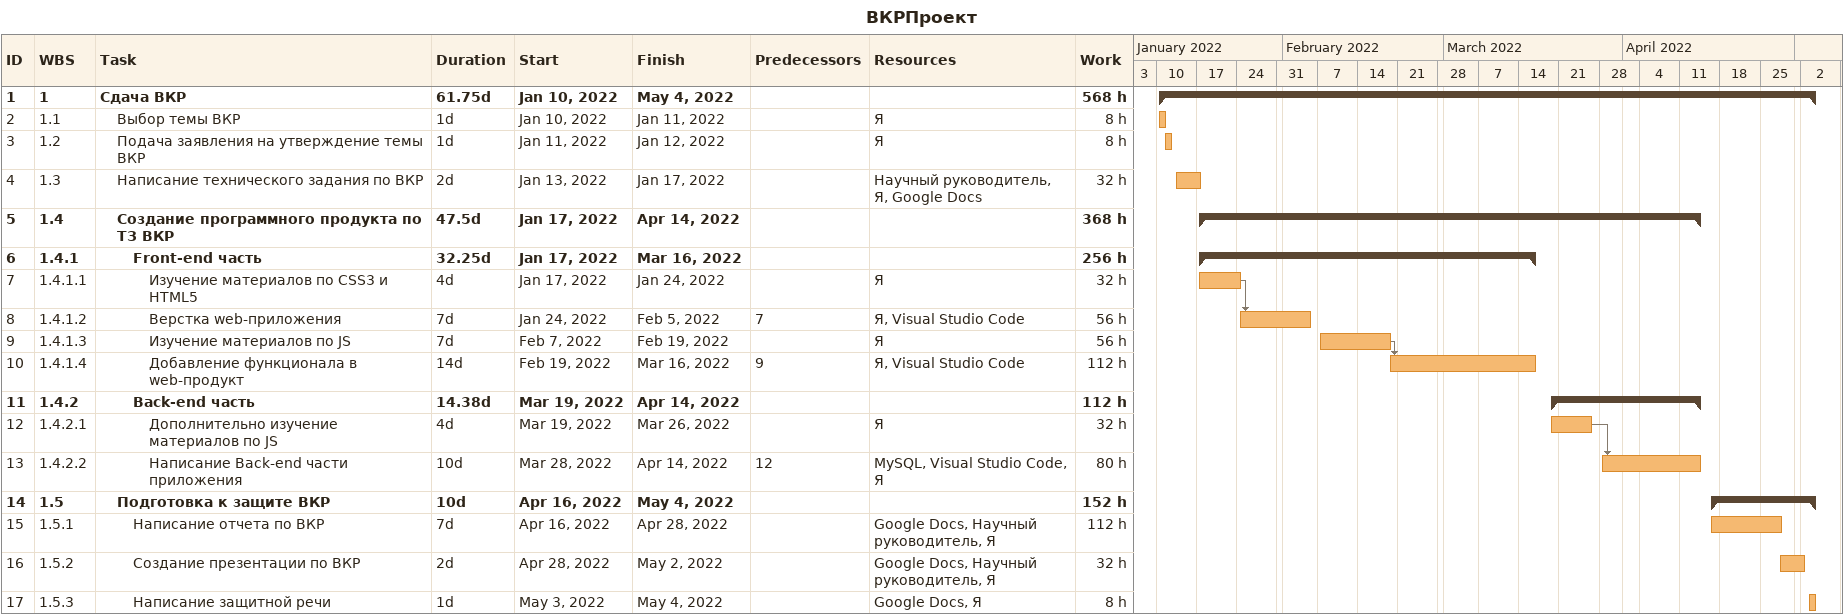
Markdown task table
ВКРПроект

| ID | WBS | Task | Duration | Start | Finish | Predecessors | Resources | Work (h) |
|---|---|---|---|---|---|---|---|---|
| 1 | 1 | **Сдача ВКР** | 61.75d | 2022-01-10 | 2022-05-04 |  |  | 568 |
| 2 | 1.1 | Выбор темы ВКР | 1d | 2022-01-10 | 2022-01-11 |  | Я | 8 |
| 3 | 1.2 | Подача заявления на утверждение темы ВКР | 1d | 2022-01-11 | 2022-01-12 |  | Я | 8 |
| 4 | 1.3 | Написание технического задания по ВКР | 2d | 2022-01-13 | 2022-01-17 |  | Научный руководитель, Я, Google Docs | 32 |
| 5 | 1.4 | **Создание программного продукта по ТЗ ВКР** | 47.5d | 2022-01-17 | 2022-04-14 |  |  | 368 |
| 6 | 1.4.1 | **Front-end часть** | 32.25d | 2022-01-17 | 2022-03-16 |  |  | 256 |
| 7 | 1.4.1.1 | Изучение материалов по CSS3 и HTML5 | 4d | 2022-01-17 | 2022-01-24 |  | Я | 32 |
| 8 | 1.4.1.2 | Верстка web-приложения | 7d | 2022-01-24 | 2022-02-05 | 7 | Я, Visual Studio Code | 56 |
| 9 | 1.4.1.3 | Изучение материалов по JS | 7d | 2022-02-07 | 2022-02-19 |  | Я | 56 |
| 10 | 1.4.1.4 | Добавление функционала в web-продукт | 14d | 2022-02-19 | 2022-03-16 | 9 | Я, Visual Studio Code | 112 |
| 11 | 1.4.2 | **Back-end часть** | 14.38d | 2022-03-19 | 2022-04-14 |  |  | 112 |
| 12 | 1.4.2.1 | Дополнительно изучение материалов по JS | 4d | 2022-03-19 | 2022-03-26 |  | Я | 32 |
| 13 | 1.4.2.2 | Написание Back-end части приложения | 10d | 2022-03-28 | 2022-04-14 | 12 | MySQL, Visual Studio Code, Я | 80 |
| 14 | 1.5 | **Подготовка к защите ВКР** | 10d | 2022-04-16 | 2022-05-04 |  |  | 152 |
| 15 | 1.5.1 | Написание отчета по ВКР | 7d | 2022-04-16 | 2022-04-28 |  | Google Docs, Научный руководитель, Я | 112 |
| 16 | 1.5.2 | Создание презентации по ВКР | 2d | 2022-04-28 | 2022-05-02 |  | Google Docs, Научный руководитель, Я | 32 |
| 17 | 1.5.3 | Написание защитной речи | 1d | 2022-05-03 | 2022-05-04 |  | Google Docs, Я | 8 |
